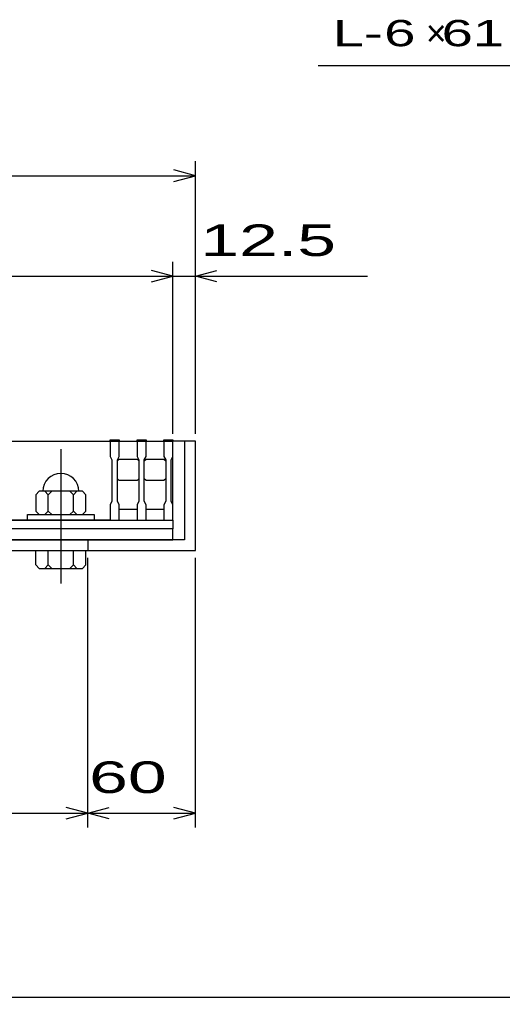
# Model space of a CAD drawing. Units: millimetres, scale not verified. Extents: x -1456 to 1385, y -1026 to 843.
# Drawn here: x -418 to -149, y -917 to -372 of the extents above; entities that cross this region are included whole.
import ezdxf
from ezdxf.enums import TextEntityAlignment as Align

# ---------------------------------------------------------------- set-up
doc = ezdxf.new("R2010")
doc.units = ezdxf.units.MM
doc.header["$LTSCALE"] = 8
doc.linetypes.add('CHAIN', pattern=[18.5, 12, -1.5, 3.5, -1.5])
for name, color, linetype, lineweight in [('0_2', 150, 'Continuous', 25), ('16', 3, 'Continuous', 25), ('19', 6, 'Continuous', 25), ('22', 4, 'Continuous', 25)]:
    doc.layers.add(name, color=color, linetype=linetype, lineweight=lineweight)
doc.styles.add('ベクトル', font='')
doc.styles.get('ベクトル').set_extended_font_data('ベクトル')

msp = doc.modelspace()

# ---------------------------------------------------------------- linework, layer by layer
at = {"layer": '0_2'}
msp.add_line((1384.8, -917.2), (-1383.2, -917.2), dxfattribs=at)
at = {"layer": '16'}
for p, q in [((-1028, -607), (-333, -607)), ((-423, -607), (-368, -607)), ((-368, -607), (-368, -606.3)), ((-368, -606.3), (-363, -606.3)), ((-368, -607), (-368, -615.5)), ((-363, -607), (-368, -607)), ((-363, -606.3), (-363, -607)), ((-363, -615.5), (-363, -607)), ((-353, -607), (-353, -606.3)), ((-353, -606.3), (-348, -606.3)), ((-353, -607), (-353, -615.5)), ((-348, -607), (-353, -607)), ((-348, -606.3), (-348, -607)), ((-348, -615.5), (-348, -607)), ((-338, -607), (-338, -606.3)), ((-338, -606.3), (-333, -606.3)), ((-338, -607), (-338, -615.5)), ((-333, -607), (-338, -607)), ((-333, -606.3), (-333, -607)), ((-333, -615.5), (-333, -607)), ((-333, -645), (-333, -607)), ((-368, -615.5), (-367, -617.5)), ((-364, -617.5), (-363, -615.5)), ((-353, -615.5), (-352, -617.5)), ((-349, -617.5), (-348, -615.5)), ((-338, -615.5), (-337, -617.5)), ((-334, -617.5), (-333, -615.5)), ((-367, -617.5), (-367, -640.5)), ((-364, -618), (-363, -617)), ((-364, -640.5), (-364, -617.5)), ((-363, -617), (-353, -617)), ((-353, -617), (-352, -618)), ((-352, -617.5), (-352, -640.5)), ((-349, -618), (-348, -617)), ((-349, -640.5), (-349, -617.5)), ((-348, -617), (-338, -617)), ((-338, -617), (-337, -618)), ((-337, -617.5), (-337, -640.5)), ((-334, -640.5), (-334, -617.5)), ((-363, -629), (-364, -628)), ((-353, -629), (-363, -629)), ((-352, -628), (-353, -629)), ((-348, -629), (-349, -628)), ((-338, -629), (-348, -629)), ((-337, -628), (-338, -629)), ((-407.5, -635), (-409.5, -637)), ((-409.5, -637), (-409.5, -646)), ((-383.5, -635), (-407.5, -635)), ((-402.5, -637), (-404.5, -635)), ((-400.5, -635), (-402.5, -637)), ((-402.5, -646), (-402.5, -637)), ((-388.5, -637), (-390.5, -635)), ((-386.5, -635), (-388.5, -637)), ((-388.5, -646), (-388.5, -637)), ((-381.5, -637), (-383.5, -635)), ((-381.5, -646), (-381.5, -637)), ((-367, -640.5), (-368, -642.5)), ((-368, -642.5), (-368, -651)), ((-363, -642.5), (-364, -640.5)), ((-363, -651), (-363, -642.5)), ((-352, -640.5), (-353, -642.5)), ((-353, -642.5), (-353, -651)), ((-348, -642.5), (-349, -640.5)), ((-348, -651), (-348, -642.5)), ((-337, -640.5), (-338, -642.5)), ((-338, -642.5), (-338, -651)), ((-333, -642.5), (-334, -640.5)), ((-333, -651), (-333, -642.5)), ((-414, -651), (-414, -648)), ((-414, -648), (-377, -648)), ((-409.5, -646), (-407.5, -648)), ((-404.5, -648), (-402.5, -646)), ((-402.5, -646), (-400.5, -648)), ((-390.5, -648), (-388.5, -646)), ((-388.5, -646), (-386.5, -648)), ((-383.5, -648), (-381.5, -646)), ((-377, -648), (-377, -651)), ((-363, -645), (-353, -645)), ((-348, -645), (-338, -645)), ((-1028, -651), (-333, -651)), ((-368, -651), (-423, -651)), ((-377, -651), (-414, -651)), ((-368, -651), (-363, -651)), ((-353, -651), (-348, -651)), ((-338, -651), (-333, -651)), ((-333, -651), (-333, -656)), ((-333, -656), (-1028, -656)), ((-333, -662), (-333, -656)), ((-1028, -662), (-333, -662))]:
    msp.add_line(p, q, dxfattribs=at)
at = {"layer": '16', "linetype": 'CHAIN'}
msp.add_line((-395.5, -611.4), (-395.5, -686.4), dxfattribs=at)
at = {"layer": '16'}
msp.add_arc((-395.5, -635), 10, 0, 180, dxfattribs=at)
at = {"layer": '19'}
for p, q in [((-320.5, -607), (-333, -607)), ((-326.5, -607), (-326.5, -662)), ((-320.5, -668), (-320.5, -607)), ((-326.5, -662), (-1034.5, -662)), ((-380.5, -662), (-380.5, -668)), ((-1040.5, -668), (-320.5, -668)), ((-409.5, -676), (-409.5, -668)), ((-409.5, -668), (-381.5, -668)), ((-402.5, -676), (-402.5, -668)), ((-388.5, -676), (-388.5, -668)), ((-381.5, -676), (-381.5, -668)), ((-407.5, -678), (-409.5, -676)), ((-404.5, -678), (-402.5, -676)), ((-400.5, -678), (-402.5, -676)), ((-390.5, -678), (-388.5, -676)), ((-386.5, -678), (-388.5, -676)), ((-381.5, -676), (-383.5, -678)), ((-407.5, -678), (-383.5, -678))]:
    msp.add_line(p, q, dxfattribs=at)
at = {"layer": '22'}
for p, q in [((-252, -397.5), (-92, -397.5)), ((-320.5, -603), (-320.5, -451)), ((-320.5, -459), (-332.5, -455.8)), ((-1040.5, -459), (-320.5, -459)), ((-332.5, -462.2), (-320.5, -459)), ((-333, -603), (-333, -507)), ((-320.5, -603), (-320.5, -507)), ((-333, -515), (-345, -511.8)), ((-320.5, -515), (-308.5, -511.8)), ((-1028, -515), (-333, -515)), ((-345, -518.2), (-333, -515)), ((-333, -515), (-320.5, -515)), ((-308.5, -518.2), (-320.5, -515)), ((-320.5, -515), (-224.5, -515)), ((-380.5, -822.4), (-380.5, -672)), ((-320.5, -822.4), (-320.5, -672)), ((-380.5, -814.4), (-392.5, -811.2)), ((-380.5, -814.4), (-368.5, -811.2)), ((-320.5, -814.4), (-332.5, -811.2)), ((-980.5, -814.4), (-380.5, -814.4)), ((-392.5, -817.6), (-380.5, -814.4)), ((-368.5, -817.6), (-380.5, -814.4)), ((-380.5, -814.4), (-320.5, -814.4)), ((-332.5, -817.6), (-320.5, -814.4))]:
    msp.add_line(p, q, dxfattribs=at)

# ---------------------------------------------------------------- texts
at = {"layer": '22', "color": 2, "style": 'ベクトル'}
for s, height, width, p in [('L-', 14.66, 1.6, (-244, -379.5)), (' 6 ', 14.66, 1.6, (-224, -379.5)), (' 61 ', 14.66, 1.6, (-192, -379.5)), (' 12.5 ', 17.6, 1.65, (-328.5, -495)), (' 60 ', 17.6, 1.65, (-390.5, -794.4))]:
    msp.add_text(s, height=height, dxfattribs=dict(at, width=width)).set_placement(p, align=Align.MIDDLE_LEFT)
msp.add_text('×', height=14.66, dxfattribs=at).set_placement((-192, -379.5), align=Align.MIDDLE_LEFT)

doc.saveas('drawing.dxf')
